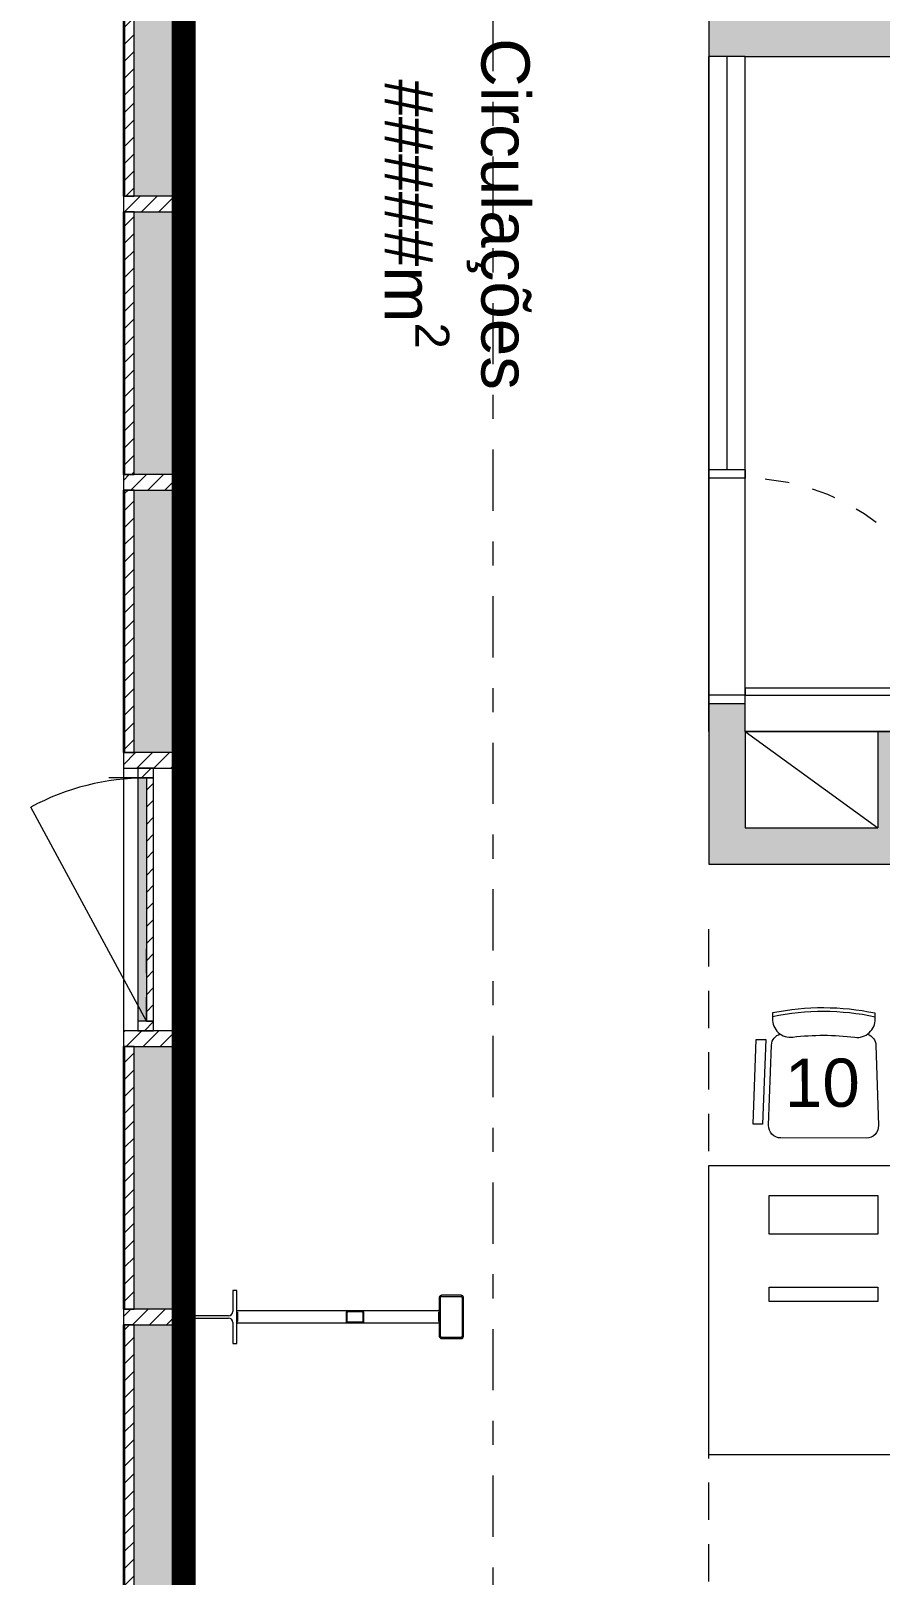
# Model space of a CAD drawing. Header units: metres. Extents: x 83 to 133, y -243 to -94.
# Drawn here: x 85.32 to 88.84, y -124.47 to -118.06 of the extents above; entities that cross this region are included whole.
import ezdxf

# ---------------------------------------------------------------- set-up
doc = ezdxf.new("R2010")
doc.units = ezdxf.units.M
for name, pattern in [('DASHDOT', [25.4, 12.7, -6.35, 0, -6.35]), ('HIDDEN', [2.325005, 1.550003, -0.775002]), ('HIDDEN2', [4.7625, 3.175, -1.5875]), ('MP-HiddenLine', [0.006, 0.003, -0.003])]:
    doc.linetypes.add(name, pattern=pattern)
doc.layers.get('0').update_dxf_attribs({"lineweight": 5})
for name, color, linetype, lineweight in [('ARQ_Legendas Auto', 41, 'Continuous', 5), ('ARQ_Mobiliario', 21, 'Continuous', 5), ('ARQ_Pladur', 1, 'Continuous', 5), ('ARQ_Tramas Pladur', 253, 'Continuous', 5), ('ARQ_Vidro', 141, 'Continuous', 5), ('BASE', 7, 'Continuous', 5), ('FOLHA', 15, 'Continuous', 5), ('MP_GENERICO', 7, 'Continuous', 5), ('PLADUR', 1, 'Continuous', 5), ('VISTA', 8, 'Continuous', 5)]:
    doc.layers.add(name, color=color, linetype=linetype, lineweight=lineweight)
doc.styles.get("Standard").update_dxf_attribs({"font": 'arial.ttf'})
pattern_1 = [(135, (-121.667, -85.828), (-0.035355339, -0.035355339), [])]

# ---------------------------------------------------------------- blocks, each defined once
blk = doc.blocks.new('Family - Hospital da Trofa - Fachada v3-V77-200-HOSPITAL - PLANTA PISO 1')
at = {"layer": 'MP_GENERICO'}
blk.add_line((6.8108, 0.95), (6.815, 0.9458), dxfattribs=at)
blk = doc.blocks.new('Family - Weld-1203496-200-HOSPITAL - PLANTA PISO 1')
blk.add_blockref('Family - Hospital da Trofa - Fachada v3-V77-200-HOSPITAL - PLANTA PISO 1', (9.23, 0))
blk = doc.blocks.new('Family - Hospital da Trofa - Fachada v3-V76-200-HOSPITAL - PLANTA PISO 1')
at = {"layer": 'MP_GENERICO'}
for p, q in [((-0.019, 0), (-0.019, -0.0024)), ((-0.019, -0.0024), (0.019, -0.0024)), ((0.019, 0), (0.019, -0.0024))]:
    blk.add_line(p, q, dxfattribs=at)
blk = doc.blocks.new('Family - Weld-1203558-200-HOSPITAL - PLANTA PISO 1')
blk.add_blockref('Family - Hospital da Trofa - Fachada v3-V76-200-HOSPITAL - PLANTA PISO 1', (0, 0))
blk = doc.blocks.new('Family - ST_MetTrelica-1203596-200-HOSPITAL - PLANTA PISO 1')
at = {"layer": 'MP_GENERICO'}
for p, q in [((-0.094, 0.11), (-0.11, 0.11)), ((-0.11, 0.11), (-0.11, -0.11)), ((-0.094, 0.02275), (-0.094, 0.11)), ((0.11, 0.11), (0.094, 0.11)), ((0.094, 0.11), (0.094, 0.02275)), ((0.11, -0.11), (0.11, 0.11)), ((0.076, 0.00475), (-0.076, 0.00475)), ((-0.094, -0.11), (-0.094, -0.02275)), ((-0.076, -0.00475), (0.076, -0.00475)), ((0.094, -0.02275), (0.094, -0.11)), ((-0.11, -0.11), (-0.094, -0.11)), ((0.094, -0.11), (0.11, -0.11))]:
    blk.add_line(p, q, dxfattribs=at)
for centre, start, end in [((-0.076, 0.02275), 180, 270), ((0.076, 0.02275), 270, 0), ((-0.076, -0.02275), 90, 180), ((0.076, -0.02275), 0, 90)]:
    blk.add_arc(centre, 0.018, start, end, dxfattribs=at)
blk = doc.blocks.new('Family - ST_MetTrelica-1203628-200-HOSPITAL - PLANTA PISO 1')
at = {"layer": 'MP_GENERICO'}
for p, q in [((16.045, 0.5726), (16.045, 0.11)), ((16.095, 0.11), (16.095, 0.5726))]:
    blk.add_line(p, q, dxfattribs=at)
blk = doc.blocks.new('Family - Hospital da Trofa - Fachada v3-1200453-200-HOSPITAL - PLANTA PISO 1')
at = {"layer": 'MP_GENERICO'}
for p, q in [((0.019, 0), (0.019, -0.0024)), ((-0.019, 0), (-0.019, -0.0024)), ((-0.019, -0.0024), (0.019, -0.0024))]:
    blk.add_line(p, q, dxfattribs=at)
blk = doc.blocks.new('Family - Weld-1203660-200-HOSPITAL - PLANTA PISO 1')
blk.add_blockref('Family - Hospital da Trofa - Fachada v3-1200453-200-HOSPITAL - PLANTA PISO 1', (0, 0))
blk = doc.blocks.new('Family - ST_MetTrelica-1203669-200-HOSPITAL - PLANTA PISO 1')
at = {"layer": 'MP_GENERICO'}
for p, q in [((15.98, 1.04), (15.98, 0.96)), ((15.985, 0.96), (15.985, 1.04)), ((16.15, 1.05), (15.99, 1.05)), ((15.99, 1.045), (16.15, 1.045)), ((16.155, 1.04), (16.155, 0.96)), ((16.16, 0.96), (16.16, 1.04)), ((16.15, 0.955), (15.99, 0.955)), ((15.99, 0.95), (16.15, 0.95))]:
    blk.add_line(p, q, dxfattribs=at)
for centre, radius, start, end in [((15.99, 1.04), 0.01, 90, 180), ((15.99, 1.04), 0.005, 90, 180), ((16.15, 1.04), 0.01, 0, 90), ((16.15, 1.04), 0.005, 0, 90), ((15.99, 0.96), 0.01, 180, 270), ((15.99, 0.96), 0.005, 180, 270), ((16.15, 0.96), 0.005, 270, 0), ((16.15, 0.96), 0.01, 270, 360)]:
    blk.add_arc(centre, radius, start, end, dxfattribs=at)
blk = doc.blocks.new('Family - Hospital da Trofa - Fachada v3-1200319-200-HOSPITAL - PLANTA PISO 1')
at = {"layer": 'MP_GENERICO'}
blk.add_line((0.1892, 0.11), (0.185, 0.1142), dxfattribs=at)
blk = doc.blocks.new('Family - Weld-1203677-200-HOSPITAL - PLANTA PISO 1')
blk.add_blockref('Family - Hospital da Trofa - Fachada v3-1200319-200-HOSPITAL - PLANTA PISO 1', (15.91, 0))
blk = doc.blocks.new('Family - ST_MetTrelica-1203694-200-HOSPITAL - PLANTA PISO 1')
at = {"layer": 'MP_GENERICO'}
for p, q in [((16.045, 0.95), (16.045, 0.6278)), ((16.095, 0.6278), (16.095, 0.95)), ((16.045, 0.6278), (16.045, 0.5726)), ((16.048, 0.5726), (16.048, 0.6278)), ((16.089, 0.6365), (16.051, 0.6365)), ((16.051, 0.6322), (16.089, 0.6322)), ((16.092, 0.6278), (16.092, 0.5726)), ((16.095, 0.5726), (16.095, 0.6278)), ((16.089, 0.5683), (16.051, 0.5683)), ((16.051, 0.5639), (16.089, 0.5639))]:
    blk.add_line(p, q, dxfattribs=at)
at = {"layer": 'MP_GENERICO', "flags": 128}
for points in [[(16.051, 0.6365), (16.0498, 0.6363), (16.0487, 0.6358), (16.0477, 0.635), (16.0468, 0.634), (16.046, 0.6326), (16.0455, 0.6311), (16.0451, 0.6295), (16.045, 0.6278)], [(16.048, 0.6278), (16.0481, 0.6286), (16.0482, 0.6295), (16.0485, 0.6302), (16.0489, 0.6309), (16.0493, 0.6314), (16.0499, 0.6318), (16.0504, 0.6321), (16.051, 0.6322)], [(16.095, 0.6278), (16.0949, 0.6295), (16.0945, 0.6311), (16.094, 0.6326), (16.0932, 0.634), (16.0923, 0.635), (16.0913, 0.6358), (16.0902, 0.6363), (16.089, 0.6365)], [(16.089, 0.6322), (16.0896, 0.6321), (16.0901, 0.6318), (16.0907, 0.6314), (16.0911, 0.6309), (16.0915, 0.6302), (16.0918, 0.6295), (16.0919, 0.6286), (16.092, 0.6278)], [(16.045, 0.5726), (16.0451, 0.5709), (16.0455, 0.5693), (16.046, 0.5678), (16.0468, 0.5665), (16.0477, 0.5654), (16.0487, 0.5646), (16.0498, 0.5641), (16.051, 0.5639)], [(16.051, 0.5683), (16.0504, 0.5683), (16.0499, 0.5686), (16.0493, 0.569), (16.0489, 0.5695), (16.0485, 0.5702), (16.0482, 0.5709), (16.0481, 0.5718), (16.048, 0.5726)], [(16.092, 0.5726), (16.0919, 0.5718), (16.0918, 0.5709), (16.0915, 0.5702), (16.0911, 0.5695), (16.0907, 0.569), (16.0901, 0.5686), (16.0896, 0.5683), (16.089, 0.5683)], [(16.089, 0.5639), (16.0902, 0.5641), (16.0913, 0.5646), (16.0923, 0.5654), (16.0932, 0.5665), (16.094, 0.5678), (16.0945, 0.5693), (16.0949, 0.5709), (16.095, 0.5726)]]:
    blk.add_lwpolyline(points, dxfattribs=at)
blk = doc.blocks.new('Family - ST_MetTrelica-1203697-200-HOSPITAL - PLANTA PISO 1')
for name in ['Family - ST_MetTrelica-1203669-200-HOSPITAL - PLANTA PISO 1', 'Family - Weld-1203496-200-HOSPITAL - PLANTA PISO 1', 'Family - ST_MetTrelica-1203694-200-HOSPITAL - PLANTA PISO 1', 'Family - ST_MetTrelica-1203628-200-HOSPITAL - PLANTA PISO 1', 'Family - Weld-1203677-200-HOSPITAL - PLANTA PISO 1']:
    blk.add_blockref(name, (0, 0))
at = {"extrusion": (0, 0, -1)}
blk.add_blockref('Family - Weld-1203558-200-HOSPITAL - PLANTA PISO 1', (-16.07, 0.95), dxfattribs=at)
at = {"rotation": 270}
blk.add_blockref('Family - ST_MetTrelica-1203596-200-HOSPITAL - PLANTA PISO 1', (16.07, 0), dxfattribs=at)
at = {"extrusion": (0, 0, -1), "rotation": 180}
blk.add_blockref('Family - Weld-1203660-200-HOSPITAL - PLANTA PISO 1', (-16.07, 0.11), dxfattribs=at)
blk = doc.blocks.new('Family - Hospital da Trofa - Fachada v3-V79-200-HOSPITAL - PLANTA PISO 1')
at = {"layer": 'MP_GENERICO'}
blk.add_line((87.0131, -114.1382), (87.0089, -114.1424), dxfattribs=at)
blk = doc.blocks.new('Family - Weld-1203701-200-HOSPITAL - PLANTA PISO 1')
blk.add_blockref('Family - Hospital da Trofa - Fachada v3-V79-200-HOSPITAL - PLANTA PISO 1', (0, -9.23))
blk = doc.blocks.new('Family - Hospital da Trofa - Fachada v3-V78-200-HOSPITAL - PLANTA PISO 1')
at = {"layer": 'MP_GENERICO'}
for p, q in [((-0.019, 0), (-0.019, -0.0024)), ((-0.019, -0.0024), (0.019, -0.0024)), ((0.019, 0), (0.019, -0.0024))]:
    blk.add_line(p, q, dxfattribs=at)
blk = doc.blocks.new('Family - Weld-1203825-200-HOSPITAL - PLANTA PISO 1')
blk.add_blockref('Family - Hospital da Trofa - Fachada v3-V78-200-HOSPITAL - PLANTA PISO 1', (0, 0))
blk = doc.blocks.new('Direct Shape - ST_MetTrelica-1203901-200-HOSPITAL - PLANTA PISO 1')
at = {"layer": 'MP_GENERICO'}
for p, q in [((-0.094, 0.11), (-0.11, 0.11)), ((-0.11, 0.11), (-0.11, -0.11)), ((-0.094, 0.02275), (-0.094, 0.11)), ((0.11, 0.11), (0.094, 0.11)), ((0.094, 0.11), (0.094, 0.02275)), ((0.11, -0.11), (0.11, 0.11)), ((0.076, 0.00475), (-0.076, 0.00475)), ((-0.094, -0.11), (-0.094, -0.02275)), ((-0.076, -0.00475), (0.076, -0.00475)), ((0.094, -0.02275), (0.094, -0.11)), ((-0.11, -0.11), (-0.094, -0.11)), ((0.094, -0.11), (0.11, -0.11))]:
    blk.add_line(p, q, dxfattribs=at)
for centre, start, end in [((-0.076, 0.02275), 180, 270), ((0.076, 0.02275), 270, 0), ((-0.076, -0.02275), 90, 180), ((0.076, -0.02275), 0, 90)]:
    blk.add_arc(centre, 0.018, start, end, dxfattribs=at)
blk = doc.blocks.new('Direct Shape - ST_MetTrelica-1203965-200-HOSPITAL - PLANTA PISO 1')
at = {"layer": 'MP_GENERICO'}
for p, q in [((86.6358, -123.3724), (86.1731, -123.3724)), ((86.1731, -123.4224), (86.6358, -123.4224))]:
    blk.add_line(p, q, dxfattribs=at)
blk = doc.blocks.new('Family - Hospital da Trofa - Fachada v3-1200810-200-HOSPITAL - PLANTA PISO 1')
at = {"layer": 'MP_GENERICO'}
for p, q in [((0.019, 0), (0.019, -0.0024)), ((-0.019, 0), (-0.019, -0.0024)), ((-0.019, -0.0024), (0.019, -0.0024))]:
    blk.add_line(p, q, dxfattribs=at)
blk = doc.blocks.new('Family - Weld-1204029-200-HOSPITAL - PLANTA PISO 1')
blk.add_blockref('Family - Hospital da Trofa - Fachada v3-1200810-200-HOSPITAL - PLANTA PISO 1', (0, 0))
blk = doc.blocks.new('Direct Shape - ST_MetTrelica-1204047-200-HOSPITAL - PLANTA PISO 1')
at = {"layer": 'MP_GENERICO'}
for p, q in [((87.1031, -123.3074), (87.0231, -123.3074)), ((87.0131, -123.3174), (87.0131, -123.4774)), ((87.0181, -123.4774), (87.0181, -123.3174)), ((87.0231, -123.3124), (87.1031, -123.3124)), ((87.1081, -123.3174), (87.1081, -123.4774)), ((87.1131, -123.4774), (87.1131, -123.3174)), ((87.1031, -123.4824), (87.0231, -123.4824)), ((87.0231, -123.4874), (87.1031, -123.4874))]:
    blk.add_line(p, q, dxfattribs=at)
for centre, radius, start, end in [((87.0231, -123.3174), 0.01, 90, 180), ((87.1031, -123.3174), 0.01, 0, 90), ((87.0231, -123.3174), 0.005, 90, 180), ((87.1031, -123.3174), 0.005, 0, 90), ((87.0231, -123.4774), 0.01, 180, 270), ((87.0231, -123.4774), 0.005, 180, 270), ((87.1031, -123.4774), 0.005, 270, 0), ((87.1031, -123.4774), 0.01, 270, 0)]:
    blk.add_arc(centre, radius, start, end, dxfattribs=at)
blk = doc.blocks.new('Family - Hospital da Trofa - Fachada v3-1200560-200-HOSPITAL - PLANTA PISO 1')
at = {"layer": 'MP_GENERICO'}
blk.add_line((86.1731, -107.5167), (86.1774, -107.5124), dxfattribs=at)
blk = doc.blocks.new('Family - Weld-1204063-200-HOSPITAL - PLANTA PISO 1')
blk.add_blockref('Family - Hospital da Trofa - Fachada v3-1200560-200-HOSPITAL - PLANTA PISO 1', (0, -15.91))
blk = doc.blocks.new('Direct Shape - ST_MetTrelica-1204097-200-HOSPITAL - PLANTA PISO 1')
at = {"layer": 'MP_GENERICO'}
for p, q in [((86.627, -123.3784), (86.627, -123.4164)), ((86.6314, -123.4164), (86.6314, -123.3784)), ((86.6909, -123.3724), (86.6358, -123.3724)), ((86.6358, -123.3754), (86.6909, -123.3754)), ((86.6909, -123.4194), (86.6358, -123.4194)), ((86.6358, -123.4224), (86.6909, -123.4224)), ((87.0131, -123.3724), (86.6909, -123.3724)), ((86.6909, -123.4224), (87.0131, -123.4224)), ((86.6953, -123.3784), (86.6953, -123.4164)), ((86.6997, -123.4164), (86.6997, -123.3784))]:
    blk.add_line(p, q, dxfattribs=at)
at = {"layer": 'MP_GENERICO', "flags": 128}
for points in [[(86.6358, -123.3724), (86.6341, -123.3726), (86.6324, -123.3729), (86.6309, -123.3735), (86.6296, -123.3742), (86.6285, -123.3751), (86.6277, -123.3761), (86.6272, -123.3773), (86.627, -123.3784)], [(86.627, -123.4164), (86.6272, -123.4176), (86.6277, -123.4187), (86.6285, -123.4198), (86.6296, -123.4207), (86.6309, -123.4214), (86.6324, -123.422), (86.6341, -123.4223), (86.6358, -123.4224)], [(86.6314, -123.3784), (86.6315, -123.3779), (86.6317, -123.3773), (86.6321, -123.3768), (86.6327, -123.3763), (86.6333, -123.3759), (86.6341, -123.3757), (86.6349, -123.3755), (86.6358, -123.3754)], [(86.6358, -123.4194), (86.6349, -123.4194), (86.6341, -123.4192), (86.6333, -123.4189), (86.6327, -123.4186), (86.6321, -123.4181), (86.6317, -123.4176), (86.6315, -123.417), (86.6314, -123.4164)], [(86.6997, -123.3784), (86.6995, -123.3773), (86.699, -123.3761), (86.6982, -123.3751), (86.6971, -123.3742), (86.6958, -123.3735), (86.6943, -123.3729), (86.6926, -123.3726), (86.6909, -123.3724)], [(86.6909, -123.3754), (86.6918, -123.3755), (86.6926, -123.3757), (86.6934, -123.3759), (86.694, -123.3763), (86.6946, -123.3768), (86.695, -123.3773), (86.6952, -123.3779), (86.6953, -123.3784)], [(86.6953, -123.4164), (86.6952, -123.417), (86.695, -123.4176), (86.6946, -123.4181), (86.694, -123.4186), (86.6934, -123.4189), (86.6926, -123.4192), (86.6918, -123.4194), (86.6909, -123.4194)], [(86.6909, -123.4224), (86.6926, -123.4223), (86.6943, -123.422), (86.6958, -123.4214), (86.6971, -123.4207), (86.6982, -123.4198), (86.699, -123.4187), (86.6995, -123.4176), (86.6997, -123.4164)]]:
    blk.add_lwpolyline(points, dxfattribs=at)
blk = doc.blocks.new('Hospital da Trofa - Fachada v3_ifc-1-200-HOSPITAL - PLANTA PISO 1')
at = {"layer": 'MP_GENERICO', "lineweight": 5}
for name, p, rotation in [('Family - ST_MetTrelica-1203697-200-HOSPITAL - PLANTA PISO 1', (86.0631, -107.3274), 269.9999999999984), ('Direct Shape - ST_MetTrelica-1203901-200-HOSPITAL - PLANTA PISO 1', (86.0631, -123.3974), 180)]:
    blk.add_blockref(name, p, dxfattribs=dict(at, rotation=rotation))
for name in ['Direct Shape - ST_MetTrelica-1204047-200-HOSPITAL - PLANTA PISO 1', 'Family - Weld-1203701-200-HOSPITAL - PLANTA PISO 1', 'Direct Shape - ST_MetTrelica-1203965-200-HOSPITAL - PLANTA PISO 1', 'Family - Weld-1204063-200-HOSPITAL - PLANTA PISO 1', 'Direct Shape - ST_MetTrelica-1204097-200-HOSPITAL - PLANTA PISO 1']:
    blk.add_blockref(name, (0, 0), dxfattribs=at)
at = {"layer": 'MP_GENERICO', "lineweight": 5, "extrusion": (0, 0, -1)}
for name, p, rotation in [('Family - Weld-1204029-200-HOSPITAL - PLANTA PISO 1', (-86.1731, -123.3974), 270.0000000000016), ('Family - Weld-1203825-200-HOSPITAL - PLANTA PISO 1', (-87.0132, -123.3974), 90.0000000000016)]:
    blk.add_blockref(name, p, dxfattribs=dict(at, rotation=rotation))
blk = doc.blocks.new('Painel do sistema - Envidraçado 40mm FOYER-V17-200-HOSPITAL - PLANTA PISO 1')
at = {"layer": 'MP_GENERICO', "true_color": 0x808080}
h = blk.add_hatch(dxfattribs=at)
h.set_pattern_fill('FP_29', color=8, style=0, pattern_type=2)
h.set_pattern_definition([(135, (-118.205, -85.828), (-0.035355339, -0.035355339), [])])
h.paths.add_polyline_path([(0.5445, -0.08), (-0.5445, -0.08), (-0.5445, -0.12), (0.5445, -0.12)])
at = {"layer": 'MP_GENERICO'}
for p, q in [((0.5445, -0.08), (-0.5445, -0.08)), ((-0.5445, -0.08), (-0.5445, -0.12)), ((-0.5445, -0.12), (0.5445, -0.12)), ((0.5445, -0.12), (0.5445, -0.08))]:
    blk.add_line(p, q, dxfattribs=at)
blk = doc.blocks.new('Painel do sistema - Envidraçado 40mm FOYER-V19-200-HOSPITAL - PLANTA PISO 1')
at = {"layer": 'MP_GENERICO', "true_color": 0x808080}
h = blk.add_hatch(dxfattribs=at)
h.set_pattern_fill('FP_31', color=8, style=0, pattern_type=2)
h.set_pattern_definition([(135, (-119.359, -85.828), (-0.035355339, -0.035355339), [])])
h.paths.add_polyline_path([(0.5445, -0.08), (-0.5445, -0.08), (-0.5445, -0.12), (0.5445, -0.12)])
at = {"layer": 'MP_GENERICO'}
for p, q in [((0.5445, -0.08), (-0.5445, -0.08)), ((-0.5445, -0.08), (-0.5445, -0.12)), ((-0.5445, -0.12), (0.5445, -0.12)), ((0.5445, -0.12), (0.5445, -0.08))]:
    blk.add_line(p, q, dxfattribs=at)
blk = doc.blocks.new('Rectangular Mullion - 250x65-V20-200-HOSPITAL - PLANTA PISO 1')
at = {"layer": 'MP_GENERICO'}
h = blk.add_hatch(dxfattribs=at)
h.set_pattern_fill('FP_32', color=256, style=0, pattern_type=2)
h.set_pattern_definition([(225, (-118.782, 85.828), (0.035355339, -0.035355339), [])])
h.paths.add_polyline_path([(0.0325, 0.125), (0.0325, -0.125), (-0.0325, -0.125), (-0.0325, 0.125)])
for p, q in [((-0.0325, 0.125), (0.0325, 0.125)), ((-0.0325, -0.125), (-0.0325, 0.125)), ((0.0325, 0.125), (0.0325, -0.125)), ((0.0325, -0.125), (-0.0325, -0.125))]:
    blk.add_line(p, q, dxfattribs=at)
blk = doc.blocks.new('Painel do sistema - Envidraçado 40mm FOYER-V21-200-HOSPITAL - PLANTA PISO 1')
at = {"layer": 'MP_GENERICO', "true_color": 0x808080}
h = blk.add_hatch(dxfattribs=at)
h.set_pattern_fill('FP_33', color=8, style=0, pattern_type=2)
h.set_pattern_definition([(135, (-120.513, -85.828), (-0.035355339, -0.035355339), [])])
h.paths.add_polyline_path([(0.5445, -0.08), (-0.5445, -0.08), (-0.5445, -0.12), (0.5445, -0.12)])
at = {"layer": 'MP_GENERICO'}
for p, q in [((0.5445, -0.08), (-0.5445, -0.08)), ((-0.5445, -0.08), (-0.5445, -0.12)), ((-0.5445, -0.12), (0.5445, -0.12)), ((0.5445, -0.12), (0.5445, -0.08))]:
    blk.add_line(p, q, dxfattribs=at)
blk = doc.blocks.new('Rectangular Mullion - 250x65-V22-200-HOSPITAL - PLANTA PISO 1')
at = {"layer": 'MP_GENERICO'}
h = blk.add_hatch(dxfattribs=at)
h.set_pattern_fill('FP_34', color=256, style=0, pattern_type=2)
h.set_pattern_definition([(225, (-119.936, 85.828), (0.035355339, -0.035355339), [])])
h.paths.add_polyline_path([(0.0325, 0.125), (0.0325, -0.125), (-0.0325, -0.125), (-0.0325, 0.125)])
for p, q in [((-0.0325, 0.125), (0.0325, 0.125)), ((-0.0325, -0.125), (-0.0325, 0.125)), ((0.0325, 0.125), (0.0325, -0.125)), ((0.0325, -0.125), (-0.0325, -0.125))]:
    blk.add_line(p, q, dxfattribs=at)
blk = doc.blocks.new('Oscilo-Batente - N15000-V23-200-HOSPITAL - PLANTA PISO 1')
at = {"layer": 'MP_GENERICO'}
h = blk.add_hatch(dxfattribs=at)
h.set_pattern_fill('FP_35', color=256, style=0, pattern_type=2)
h.set_pattern_definition(pattern_1)
h.paths.add_polyline_path([(0.5445, -0.065), (0.5445, 0), (0.5045, 0), (0.5045, -0.065)])
h.paths.add_polyline_path([(-0.5045, 0), (-0.5445, 0), (-0.5445, -0.065), (-0.5045, -0.065)])
at = {"layer": 'MP_GENERICO', "true_color": 0x808080}
h = blk.add_hatch(dxfattribs=at)
h.set_pattern_fill('FP_35', color=8, style=0, pattern_type=2)
h.set_pattern_definition(pattern_1)
h.paths.add_polyline_path([(0.5045, 0), (-0.5045, 0), (-0.5045, -0.03), (0.5045, -0.03)])
at = {"layer": 'MP_GENERICO', "true_color": 0xa5a5a5}
blk.add_hatch(color=253, dxfattribs=at).paths.add_polyline_path([(0.5045, -0.03), (-0.5045, -0.03), (-0.5045, -0.065), (0.5045, -0.065)])
at = {"layer": 'MP_GENERICO'}
for p, q in [((-0.5045, 0), (-0.5445, 0)), ((-0.5445, 0), (-0.5445, -0.065)), ((0.5445, 0), (-0.5445, 0)), ((-0.5445, 0), (-0.5445, -0.065)), ((0.5045, 0), (-0.5045, 0)), ((-0.5045, 0), (-0.5045, -0.03)), ((-0.5045, -0.065), (-0.5045, 0)), ((0.5045, -0.03), (0.5045, 0)), ((0.5045, 0), (0.5045, -0.065)), ((0.5445, 0), (0.5045, 0)), ((0.5445, -0.065), (0.5445, 0)), ((0.5445, -0.065), (0.5445, 0)), ((-0.5045, -0.03), (0.5045, -0.03)), ((-0.5045, -0.03), (-0.5045, -0.186)), ((0.5045, -0.03), (-0.3836, -0.5088)), ((-0.5445, -0.065), (-0.5045, -0.065)), ((-0.5445, -0.065), (0.5445, -0.065)), ((-0.5045, -0.065), (0.5045, -0.065)), ((0.5045, -0.065), (0.5445, -0.065))]:
    blk.add_line(p, q, dxfattribs=at)
blk.add_arc((0.5045, -0.03), 1.009, 180, 208.33079, dxfattribs=at)
blk = doc.blocks.new('Rectangular Mullion - 250x65-V24-200-HOSPITAL - PLANTA PISO 1')
at = {"layer": 'MP_GENERICO'}
h = blk.add_hatch(dxfattribs=at)
h.set_pattern_fill('FP_36', color=256, style=0, pattern_type=2)
h.set_pattern_definition([(225, (-121.09, 85.828), (0.035355339, -0.035355339), [])])
h.paths.add_polyline_path([(0.0325, 0.125), (0.0325, -0.125), (-0.0325, -0.125), (-0.0325, 0.125)])
for p, q in [((-0.0325, 0.125), (0.0325, 0.125)), ((-0.0325, -0.125), (-0.0325, 0.125)), ((0.0325, 0.125), (0.0325, -0.125)), ((0.0325, -0.125), (-0.0325, -0.125))]:
    blk.add_line(p, q, dxfattribs=at)
blk = doc.blocks.new('Painel do sistema - Envidraçado 40mm FOYER-V25-200-HOSPITAL - PLANTA PISO 1')
at = {"layer": 'MP_GENERICO', "true_color": 0x808080}
h = blk.add_hatch(dxfattribs=at)
h.set_pattern_fill('FP_37', color=8, style=0, pattern_type=2)
h.set_pattern_definition([(135, (-122.82, -85.828), (-0.035355339, -0.035355339), [])])
h.paths.add_polyline_path([(0.5445, -0.08), (-0.5445, -0.08), (-0.5445, -0.12), (0.5445, -0.12)])
at = {"layer": 'MP_GENERICO'}
for p, q in [((0.5445, -0.08), (-0.5445, -0.08)), ((-0.5445, -0.08), (-0.5445, -0.12)), ((-0.5445, -0.12), (0.5445, -0.12)), ((0.5445, -0.12), (0.5445, -0.08))]:
    blk.add_line(p, q, dxfattribs=at)
blk = doc.blocks.new('Rectangular Mullion - 250x65-V26-200-HOSPITAL - PLANTA PISO 1')
at = {"layer": 'MP_GENERICO'}
h = blk.add_hatch(dxfattribs=at)
h.set_pattern_fill('FP_38', color=256, style=0, pattern_type=2)
h.set_pattern_definition([(225, (-122.243, 85.828), (0.035355339, -0.035355339), [])])
h.paths.add_polyline_path([(0.0325, 0.125), (0.0325, -0.125), (-0.0325, -0.125), (-0.0325, 0.125)])
for p, q in [((-0.0325, 0.125), (0.0325, 0.125)), ((-0.0325, -0.125), (-0.0325, 0.125)), ((0.0325, 0.125), (0.0325, -0.125)), ((0.0325, -0.125), (-0.0325, -0.125))]:
    blk.add_line(p, q, dxfattribs=at)
blk = doc.blocks.new('Painel do sistema - Envidraçado 40mm FOYER-V27-200-HOSPITAL - PLANTA PISO 1')
at = {"layer": 'MP_GENERICO', "true_color": 0x808080}
h = blk.add_hatch(dxfattribs=at)
h.set_pattern_fill('FP_39', color=8, style=0, pattern_type=2)
h.set_pattern_definition([(135, (-123.974, -85.828), (-0.035355339, -0.035355339), [])])
h.paths.add_polyline_path([(0.5445, -0.08), (-0.5445, -0.08), (-0.5445, -0.12), (0.5445, -0.12)])
at = {"layer": 'MP_GENERICO'}
for p, q in [((0.5445, -0.08), (-0.5445, -0.08)), ((-0.5445, -0.08), (-0.5445, -0.12)), ((-0.5445, -0.12), (0.5445, -0.12)), ((0.5445, -0.12), (0.5445, -0.08))]:
    blk.add_line(p, q, dxfattribs=at)
blk = doc.blocks.new('Rectangular Mullion - 250x65-V28-200-HOSPITAL - PLANTA PISO 1')
at = {"layer": 'MP_GENERICO'}
h = blk.add_hatch(dxfattribs=at)
h.set_pattern_fill('FP_40', color=256, style=0, pattern_type=2)
h.set_pattern_definition([(225, (-123.397, 85.828), (0.035355339, -0.035355339), [])])
h.paths.add_polyline_path([(0.0325, -0.125), (-0.0325, -0.125), (-0.0325, 0.125), (0.0325, 0.125), (0.0325, -0.0973)])
for p, q in [((-0.0325, 0.125), (0.0325, 0.125)), ((-0.0325, -0.125), (-0.0325, 0.125)), ((0.0325, 0.125), (0.0325, -0.125)), ((0.0325, -0.125), (-0.0325, -0.125))]:
    blk.add_line(p, q, dxfattribs=at)
blk = doc.blocks.new('Rectangular Mullion - 250x65-2265903-200-HOSPITAL - PLANTA PISO 1')
at = {"layer": 'MP_GENERICO', "true_color": 0xa5a5a5}
h = blk.add_hatch(color=253, dxfattribs=at)
h.paths.add_polyline_path([(85.9255, -109.5174), (85.9531, -109.5174), (85.9531, -108.4284), (85.7481, -108.4284), (85.7481, -109.5174)])
h.paths.add_polyline_path([(85.7081, -109.5174), (85.7081, -108.4284), (85.7031, -108.4284), (85.7031, -109.5174)])
at = {"layer": 'MP_GENERICO'}
for p, q in [((85.7031, -109.5174), (85.7031, -108.4284)), ((85.9531, -109.5174), (85.9531, -108.4284))]:
    blk.add_line(p, q, dxfattribs=at)
blk = doc.blocks.new('Rectangular Mullion - 250x65-V63-200-HOSPITAL - PLANTA PISO 1')
at = {"layer": 'MP_GENERICO', "true_color": 0xa5a5a5}
h = blk.add_hatch(color=253, dxfattribs=at)
h.paths.add_polyline_path([(85.9255, -123.3649), (85.9531, -123.3649), (85.9531, -122.276), (85.7481, -122.276), (85.7481, -123.3649)])
h.paths.add_polyline_path([(85.7031, -123.3649), (85.7081, -123.3649), (85.7081, -122.276), (85.7031, -122.276)])
at = {"layer": 'MP_GENERICO'}
for p, q in [((85.7031, -123.3649), (85.7031, -122.276)), ((85.9531, -123.2874), (85.9531, -122.276))]:
    blk.add_line(p, q, dxfattribs=at)
blk = doc.blocks.new('Rectangular Mullion - 250x65-V64-200-HOSPITAL - PLANTA PISO 1')
at = {"layer": 'MP_GENERICO', "true_color": 0xa5a5a5}
h = blk.add_hatch(color=253, dxfattribs=at)
h.paths.add_polyline_path([(85.9255, -124.5189), (85.9531, -124.5189), (85.9531, -123.4299), (85.7481, -123.4299), (85.7481, -124.5189)])
h.paths.add_polyline_path([(85.7081, -124.5189), (85.7081, -123.4299), (85.7031, -123.4299), (85.7031, -124.5189)])
at = {"layer": 'MP_GENERICO'}
for p, q in [((85.7031, -124.5189), (85.7031, -123.4299)), ((85.9531, -124.5189), (85.9531, -123.5074))]:
    blk.add_line(p, q, dxfattribs=at)
blk = doc.blocks.new('TS ST_BASE')
blk.add_line((85.7031, -121.122), (85.7031, -122.211))
at = {"linetype": 'MP-HiddenLine'}
blk.add_line((85.7981, -122.171), (85.7981, -121.865), dxfattribs=at)
at = {"lineweight": 5}
blk.add_blockref('Hospital da Trofa - Fachada v3_ifc-1-200-HOSPITAL - PLANTA PISO 1', (0, 0), dxfattribs=at)
for name, p in [('Rectangular Mullion - 250x65-2265903-200-HOSPITAL - PLANTA PISO 1', (0, -9.2317)), ('Rectangular Mullion - 250x65-2265903-200-HOSPITAL - PLANTA PISO 1', (0, -10.3857)), ('Rectangular Mullion - 250x65-2265903-200-HOSPITAL - PLANTA PISO 1', (0, -11.5396)), ('Rectangular Mullion - 250x65-V63-200-HOSPITAL - PLANTA PISO 1', (0, 0)), ('Rectangular Mullion - 250x65-V64-200-HOSPITAL - PLANTA PISO 1', (0, 0))]:
    blk.add_blockref(name, p)
at = {"rotation": 269.9999999999999}
for name, p in [('Painel do sistema - Envidraçado 40mm FOYER-V17-200-HOSPITAL - PLANTA PISO 1', (85.8281, -118.2046)), ('Painel do sistema - Envidraçado 40mm FOYER-V19-200-HOSPITAL - PLANTA PISO 1', (85.8281, -119.3586)), ('Painel do sistema - Envidraçado 40mm FOYER-V21-200-HOSPITAL - PLANTA PISO 1', (85.8281, -120.5125)), ('Oscilo-Batente - N15000-V23-200-HOSPITAL - PLANTA PISO 1', (85.8281, -121.6665)), ('Painel do sistema - Envidraçado 40mm FOYER-V25-200-HOSPITAL - PLANTA PISO 1', (85.8281, -122.8205)), ('Painel do sistema - Envidraçado 40mm FOYER-V27-200-HOSPITAL - PLANTA PISO 1', (85.8281, -123.9744))]:
    blk.add_blockref(name, p, dxfattribs=at)
at = {"extrusion": (0, 0, -1), "rotation": 270.0000000000001}
for name, p in [('Rectangular Mullion - 250x65-V20-200-HOSPITAL - PLANTA PISO 1', (-85.8281, -118.7816)), ('Rectangular Mullion - 250x65-V22-200-HOSPITAL - PLANTA PISO 1', (-85.8281, -119.9356)), ('Rectangular Mullion - 250x65-V24-200-HOSPITAL - PLANTA PISO 1', (-85.8281, -121.0895)), ('Rectangular Mullion - 250x65-V26-200-HOSPITAL - PLANTA PISO 1', (-85.8281, -122.2435)), ('Rectangular Mullion - 250x65-V28-200-HOSPITAL - PLANTA PISO 1', (-85.8281, -123.3974))]:
    blk.add_blockref(name, p, dxfattribs=at)
blk = doc.blocks.new('Arq Porta 90')
at = {"color": 0}
for points in [[(0, 0.9), (-0.15, 0.9), (-0.15, 0.935)], [(0, 0.935), (0, 0.9)], [(0, 0), (-0.15, 0), (-0.15, -0.035)], [(0, 0), (0.9, 0), (0.9, 0.03), (0, 0.03), (0, 0)], [(0, -0.035), (0, 0)]]:
    blk.add_lwpolyline(points, dxfattribs=at)
at = {"layer": 'ARQ_Pladur', "linetype": 'Continuous'}
for p, q in [((0, 0.935), (-0.15, 0.935)), ((0, -0.035), (-0.15, -0.035))]:
    blk.add_line(p, q, dxfattribs=at)
at = {"layer": 'VISTA', "linetype": 'HIDDEN2', "ltscale": 0.03}
blk.add_arc((-0.0004, -0.0009), 0.9009, 1.96589, 89.97616, dxfattribs=at)

msp = doc.modelspace()

# ---------------------------------------------------------------- hatches: boundary and pattern name
at = {"layer": 'ARQ_Tramas Pladur'}
h = msp.add_hatch(color=256, dxfattribs=at)
h.dxf.hatch_style = 1
h.paths.add_polyline_path([(97.7314, -121.4822), (97.7314, -121.1189), (97.7314, -121.2746)])
h.paths.add_polyline_path([(90.4314, -113.515), (90.4314, -112.5011), (90.2814, -112.5011), (90.2814, -113.515)], flags=17)
h.paths.add_polyline_path([(90.4314, -114.585), (90.4314, -114.485), (90.2814, -114.485), (90.2814, -114.585)], flags=16)
h.paths.add_polyline_path([(89.6826, -115.935), (89.6826, -116.085), (90.2814, -116.085), (90.2814, -115.935)], flags=17)
h.paths.add_polyline_path([(88.7126, -116.085), (88.7126, -115.935), (88.1314, -115.935), (88.1314, -117.9039), (88.2814, -117.9039), (88.2814, -116.085)], flags=17)
h.paths.add_polyline_path([(88.7126, -114.735), (88.7126, -114.585), (88.2814, -114.585), (88.2814, -112.6161), (88.1314, -112.6161), (88.1314, -114.735)], flags=17)
h.paths.add_polyline_path([(97.7314, -121.5203), (98.4314, -121.5202), (98.4314, -127.0133), (98.5814, -127.0133), (98.5814, -121.7189), (98.7314, -121.7189), (98.7314, -127.0133), (102.7814, -127.0133), (102.7814, -123.2361), (102.6314, -123.2361), (102.6314, -125.0133), (101.9164, -125.0133), (101.9164, -125.1633), (102.6314, -125.1633), (102.6314, -126.8633), (98.8814, -126.8633), (98.8814, -125.1633), (100.9464, -125.1633), (100.9464, -125.0133), (98.8814, -125.0133), (98.8814, -121.7189), (99.8814, -121.7189), (99.8814, -121.4789), (99.7314, -121.4789), (99.7314, -121.5689), (98.5814, -121.5689), (98.5814, -121.3695), (97.7314, -121.3695)])
h.paths.add_polyline_path([(97.5814, -120.6364), (97.7314, -120.6364), (97.7314, -120.4189), (99.7314, -120.4189), (99.7314, -120.5089), (99.8814, -120.5089), (99.8814, -120.1539), (99.7314, -120.1539), (99.7314, -120.2689), (97.7314, -120.2689), (97.7314, -118.1689), (99.7314, -118.1689), (99.7314, -119.1839), (99.8814, -119.1839), (99.8814, -118.0189), (99.2814, -118.0189), (99.2814, -115.9189), (99.8814, -115.9189), (99.8814, -115.6539), (99.7314, -115.6539), (99.7314, -115.7689), (97.7314, -115.7689), (97.7314, -113.8011), (99.7314, -113.8011), (99.7314, -114.6839), (99.8814, -114.6839), (99.8814, -113.6511), (99.2814, -113.6511), (99.2814, -112.6511), (99.8814, -112.6511), (99.8814, -112.3861), (99.7314, -112.3861), (99.7314, -112.5011), (97.7314, -112.5011), (97.7314, -110.3011), (99.7314, -110.3011), (99.7314, -111.4161), (99.8814, -111.4161), (99.8814, -111.3011), (100.1464, -111.3011), (100.1464, -111.1511), (99.8814, -111.1511), (99.8814, -110.1511), (97.4664, -110.1511), (97.4664, -110.3011), (97.5814, -110.3011), (97.5814, -112.3511), (94.4314, -112.3511), (94.4314, -110.3011), (96.4964, -110.3011), (96.4964, -110.1511), (94.4314, -110.1511), (94.2814, -110.1511), (94.2814, -112.3511), (88.2814, -112.3511), (88.2814, -108.3511), (92.9464, -108.3511), (92.9464, -108.2011), (91.1314, -108.2011), (91.1314, -104.0011), (91.2464, -104.0011), (91.2464, -103.8511), (91.1314, -103.8511), (91.1314, -102.6511), (91.2464, -102.6511), (91.2464, -102.5011), (88.1314, -102.5011), (88.1314, -103.3011), (88.0664, -103.3011), (88.0664, -103.4511), (88.1314, -103.4511), (88.1314, -104.3951), (88.2814, -104.3951), (88.2814, -102.6511), (90.9814, -102.6511), (90.9814, -108.2011), (88.2814, -108.2011), (88.2814, -105.3651), (88.1314, -105.3651), (88.1314, -112.6161), (88.2814, -112.6161), (88.2814, -112.5011), (94.1814, -112.5011), (94.1814, -113.0161), (94.3314, -113.0161), (94.3314, -112.5011), (97.5814, -112.5011), (97.5814, -112.6511), (99.1314, -112.6511), (99.1314, -113.6511), (97.5814, -113.6511), (97.5814, -115.1189), (94.3314, -115.1189), (94.3314, -113.9861), (94.1814, -113.9861), (94.1814, -115.935), (93.2814, -115.935), (93.2814, -114.585), (89.6826, -114.585), (89.6826, -114.735), (90.2814, -114.735), (90.2814, -116.085), (90.4314, -116.085), (90.4314, -114.735), (93.1314, -114.735), (93.1314, -116.9339), (93.2814, -116.9339), (93.2814, -116.085), (94.3314, -116.085), (94.3314, -115.2689), (97.5814, -115.2689), (97.5814, -115.9189), (99.1314, -115.9189), (99.1314, -118.0189), (93.2814, -118.0189), (93.2814, -117.9039), (93.1314, -117.9039), (93.1314, -118.0189), (88.2814, -118.0189), (88.2814, -117.9039), (88.1314, -117.9039), (88.1314, -118.1689), (88.2814, -118.1689), (91.4814, -118.1689), (91.6314, -118.1689), (97.5814, -118.1689)])
h = msp.add_hatch(color=256, dxfattribs=at)
h.dxf.hatch_style = 1
h.paths.add_polyline_path([(95.7314, -121.5195), (95.7314, -120.9689), (94.7314, -120.9689), (93.7814, -120.9689), (92.7314, -120.9689), (92.7314, -120.9689), (91.7314, -120.9689), (91.6314, -120.9689), (91.6314, -120.8539), (91.4814, -120.8539), (91.4814, -120.9689), (90.7314, -120.9689), (89.7314, -120.9689), (88.8314, -120.9689), (88.8314, -121.3695), (88.2814, -121.3695), (88.2814, -120.9689), (88.2814, -120.8539), (88.1313, -120.8539), (88.1312, -121.5196), (88.9812, -121.519), (88.9814, -121.119), (89.5814, -121.1196), (89.5813, -121.1196), (90.8813, -121.1196), (90.8814, -121.1196), (91.5813, -121.1194), (91.5813, -121.1194), (92.8813, -121.1194), (92.8814, -121.1196), (93.6314, -121.1192), (93.6313, -121.1192), (94.8813, -121.1192), (94.8814, -121.1191), (95.5814, -121.1191), (95.5814, -121.5195)])

# ---------------------------------------------------------------- linework, layer by layer
msp.add_line((88.2814, -121.3695), (88.2814, -121.3695))
at = {"color": 5, "linetype": 'DASHDOT', "ltscale": 0.05, "true_color": 0x0000f5, "const_width": 0.1}
msp.add_lwpolyline([(85.9531, -100.3428), (131.2086, -100.3428), (131.2086, -149.0037), (85.9531, -149.0037)], close=True, dxfattribs=at)
at = {"color": 0}
for points in [[(88.2814, -120.8189), (89.1814, -120.8189), (89.1814, -120.7889), (88.2814, -120.7889), (88.2814, -120.8189)], [(88.2814, -120.8189), (88.1314, -120.8189), (88.1314, -120.8539)], [(88.2814, -120.8539), (88.2814, -120.8189)]]:
    msp.add_lwpolyline(points, dxfattribs=at)
at = {"layer": 'ARQ_Mobiliario'}
for p, q in [((88.1314, -123.9689), (88.1314, -122.7689)), ((88.1314, -123.9689), (88.1314, -122.7689)), ((88.1314, -122.7689), (98.2314, -122.7689)), ((88.1314, -123.9689), (89.6814, -123.9689)), ((88.1314, -123.9689), (89.6814, -123.9689))]:
    msp.add_line(p, q, dxfattribs=at)
msp.add_lwpolyline([(88.3955, -122.1369), (88.3947, -122.1598, 0.46106), (88.4787, -122.2369, -0.062207), (88.7361, -122.2376, 0.46106), (88.8206, -122.1609), (88.8199, -122.138, 0.102212)], format="xyb", close=True, dxfattribs=at)
msp.add_lwpolyline([(88.314, -122.5975), (88.3268, -122.2472), (88.3668, -122.2473), (88.354, -122.5976)], close=True, dxfattribs=at)
msp.add_lwpolyline([(88.7882, -122.2249, -0.320836), (88.8239, -122.2708), (88.8341, -122.6036, -0.430564), (88.784, -122.6562), (88.4287, -122.6553, -0.430564), (88.3789, -122.6024), (88.3908, -122.2697, -0.320836), (88.4267, -122.224)], format="xyb", dxfattribs=at)
for points in [[(88.8314, -122.8939), (88.8314, -123.0539), (88.3814, -123.0539), (88.3814, -122.8939), (88.8314, -122.8939)], [(88.8314, -122.8939), (88.8314, -123.0539), (88.3814, -123.0539), (88.3814, -122.8939), (88.8314, -122.8939)], [(88.8314, -123.2739), (88.8314, -123.3339), (88.3814, -123.3339), (88.3814, -123.2739), (88.8314, -123.2739)], [(88.8314, -123.2739), (88.8314, -123.3339), (88.3814, -123.3339), (88.3814, -123.2739), (88.8314, -123.2739)]]:
    msp.add_lwpolyline(points, dxfattribs=at)
msp.add_arc((88.605, -123.1612), 1.0304, 77.93608, 101.76325, dxfattribs=at)
at = {"layer": 'ARQ_Pladur', "linetype": 'Continuous'}
msp.add_line((88.2814, -120.8539), (88.1314, -120.8539), dxfattribs=at)
at = {"layer": 'ARQ_Vidro', "linetype": 'Continuous'}
for p, q in [((88.1314, -120.9689), (88.1314, -118.1689)), ((88.2064, -119.8839), (88.2064, -118.1689)), ((88.2814, -120.8539), (88.2814, -118.1689)), ((88.1314, -120.9689), (88.1314, -120.5999)), ((88.2814, -120.9689), (88.2814, -120.5999))]:
    msp.add_line(p, q, dxfattribs=at)
at = {"layer": 'FOLHA', "linetype": 'DASHDOT', "ltscale": 0.02}
msp.add_line((87.2366, -150.4538), (87.2366, -97.7938), dxfattribs=at)
at = {"layer": 'PLADUR'}
for p, q in [((88.2814, -118.1689), (88.1314, -118.1689)), ((88.2814, -120.8539), (88.2814, -118.1689)), ((88.2814, -118.1689), (91.4814, -118.1689)), ((88.2814, -120.9689), (88.2814, -120.5999)), ((91.4814, -120.9689), (88.2814, -120.9689)), ((88.2814, -120.9689), (88.2814, -121.3695)), ((88.2814, -120.9689), (88.8314, -121.3695)), ((88.2814, -120.9689), (89.2814, -120.9689)), ((88.8314, -120.9683), (88.8314, -121.3695)), ((88.1314, -121.1196), (88.1312, -121.5196)), ((88.2814, -121.3695), (88.8314, -121.3689)), ((88.1314, -121.5196), (88.9814, -121.519))]:
    msp.add_line(p, q, dxfattribs=at)
at = {"layer": 'PLADUR', "linetype": 'HIDDEN', "ltscale": 0.1}
msp.add_line((88.1314, -134.1847), (88.1314, -121.7196), dxfattribs=at)
at = {"layer": 'PLADUR'}
for points in [[(88.1314, -115.935), (88.1314, -121.1189)], [(88.1314, -120.5999), (88.1314, -121.1189)]]:
    msp.add_lwpolyline(points, dxfattribs=at)

# ---------------------------------------------------------------- block references
at = {"layer": 'ARQ_Vidro', "linetype": 'Continuous'}
msp.add_blockref('Arq Porta 90', (88.2814, -120.8189), dxfattribs=at)
at = {"layer": 'BASE'}
msp.add_blockref('TS ST_BASE', (0, 0), dxfattribs=at)

# ---------------------------------------------------------------- texts
at = {"layer": 'ARQ_Legendas Auto', "insert": (87.0869, -118.8226), "char_height": 0.2, "width": 3.736501, "attachment_point": 5, "rotation": 270}
msp.add_mtext('\\A1;Circulações\\P#####m{\\H0.7x;\\S2^ ;}', dxfattribs=at)
at = {"layer": 'ARQ_Mobiliario', "insert": (88.7567, -122.3258), "char_height": 0.2, "attachment_point": 3, "rotation": 0.14831}
msp.add_mtext_dynamic_manual_height_columns('10', width=0.289847, gutter_width=1, heights=[0], dxfattribs=at)

doc.saveas('drawing.dxf')
